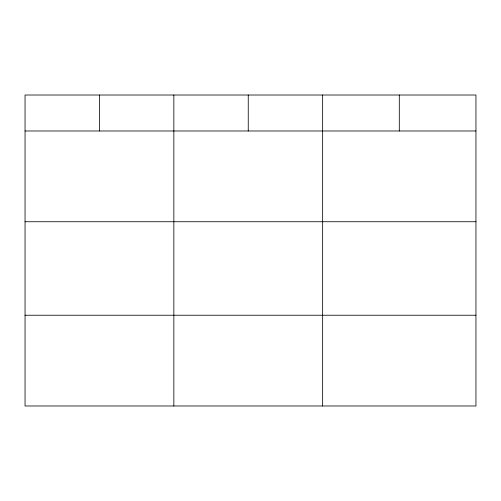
<?xml version="1.0" encoding="UTF-8"?>
<svg xmlns="http://www.w3.org/2000/svg" width="501" height="501" viewBox="0 0 501 501"><rect width="100%" height="100%" fill="white"/><g stroke="black" fill="none" stroke-linecap="round" stroke-linejoin="round"><path stroke-width="0.75" d="M475.95 221.736L475.95 95.015L25.05 95.015L25.05 405.985L475.95 405.985L475.95 221.736L25.05 221.736M25.05 130.986L475.95 130.986M25.05 315.235L475.95 315.235M399.297 95.015L399.297 130.986M322.644 95.015L322.644 405.985M248.245 95.015L248.245 130.986M173.847 95.015L173.847 405.985M99.449 95.015L99.449 130.986"/></g></svg>
